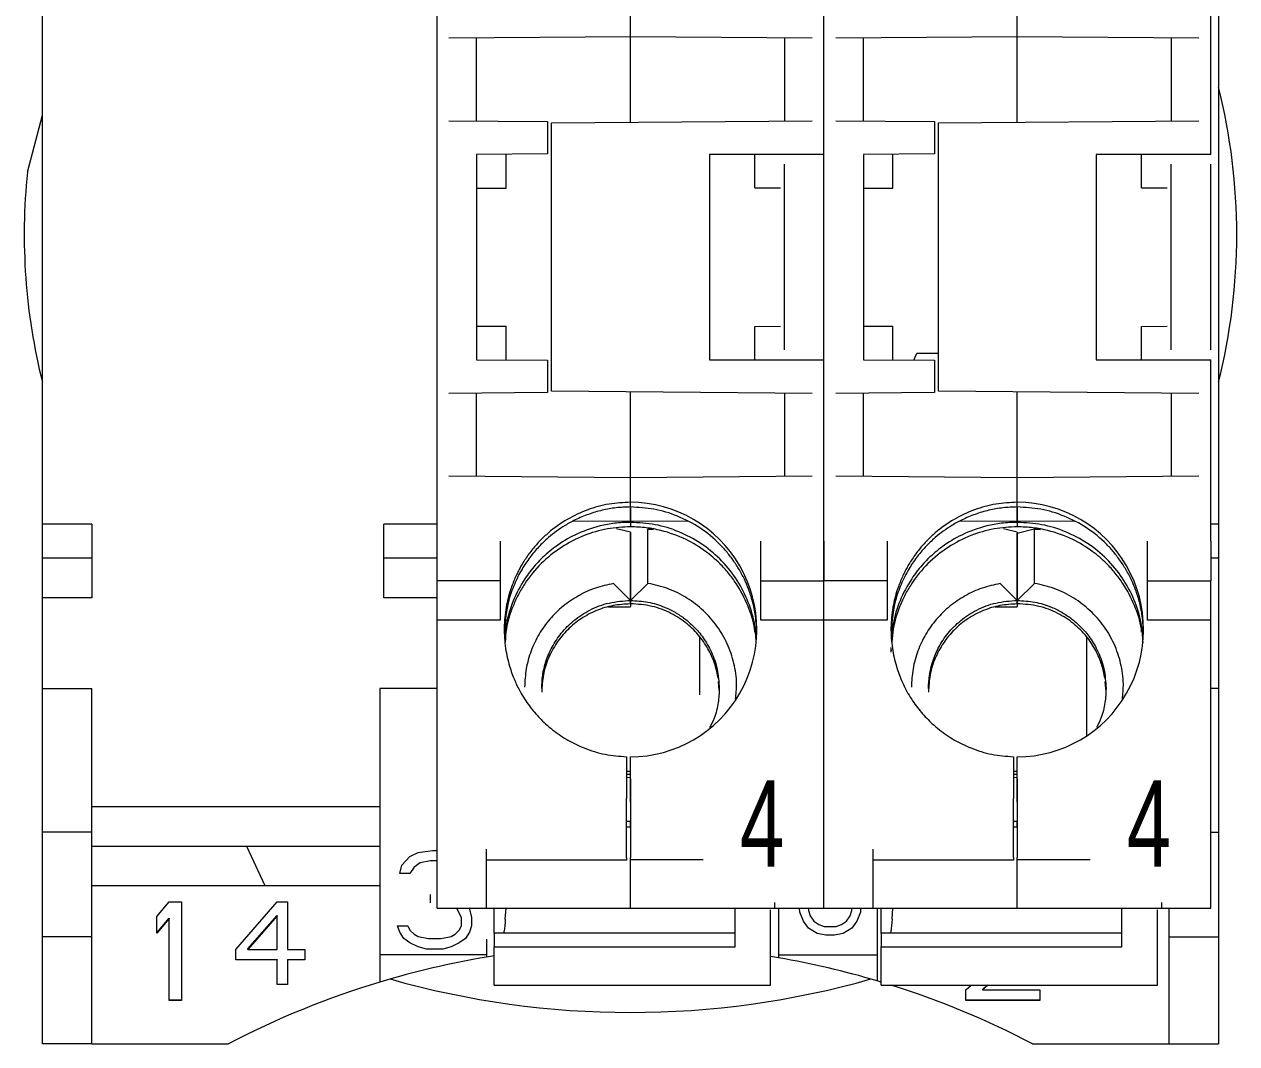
# Model space of a CAD drawing. Header units: millimetres. Extents: x 7 to 413, y 10 to 287.
# Drawn here: x 225.09 to 255.81, y 50.55 to 76.38 of the extents above; entities that cross this region are included whole.
import ezdxf
from ezdxf.enums import TextEntityAlignment as Align

# ---------------------------------------------------------------- set-up
doc = ezdxf.new("R2010")
doc.units = ezdxf.units.MM
doc.layers.add('GR02_Layer1', color=7, linetype='Continuous')
doc.layers.add('図面枠D8M', color=7, linetype='Continuous')
doc.styles.add('HG丸ｺﾞｼｯｸM-PRO', font='')
doc.styles.get('HG丸ｺﾞｼｯｸM-PRO').set_extended_font_data('HG丸ｺﾞｼｯｸM-PRO')

msp = doc.modelspace()

# ---------------------------------------------------------------- linework, layer by layer
at = {"layer": 'GR02_Layer1', "color": 4, "linetype": 'Continuous', "lineweight": 13}
for p, q in [((225.553, 63.711), (225.553, 84.26)), ((255.353, 84.26), (255.353, 63.711)), ((235.553, 63.277), (235.553, 83.691)), ((245.353, 73.077), (245.353, 83.691)), ((245.353, 63.277), (245.353, 83.691)), ((255.153, 73.077), (255.153, 83.691)), ((240.453, 76.061), (240.453, 76.691)), ((250.253, 76.061), (250.253, 76.691)), ((240.453, 76.061), (235.853, 76.021)), ((236.553, 73.927), (236.553, 76.027)), ((245.053, 76.021), (240.453, 76.061)), ((240.453, 73.893), (240.453, 76.061)), ((244.353, 76.027), (244.353, 73.927)), ((250.253, 76.061), (245.653, 76.021)), ((246.353, 73.927), (246.353, 76.027)), ((254.853, 76.021), (250.253, 76.061)), ((250.253, 73.893), (250.253, 76.061)), ((254.153, 76.027), (254.153, 73.927)), ((225.174, 72.629), (225.553, 74.074)), ((235.853, 73.933), (238.353, 73.911)), ((238.353, 73.911), (238.353, 73.093)), ((238.453, 73.876), (245.053, 73.933)), ((238.453, 67.078), (238.453, 73.876)), ((245.653, 73.933), (248.153, 73.911)), ((248.153, 73.911), (248.153, 73.093)), ((248.253, 73.876), (254.853, 73.933)), ((248.253, 67.078), (248.253, 73.876)), ((238.353, 73.093), (236.553, 73.077)), ((236.553, 73.077), (236.553, 67.877)), ((237.303, 72.227), (237.303, 73.084)), ((242.453, 73.077), (242.453, 67.877)), ((245.353, 73.077), (242.453, 73.077)), ((243.603, 72.234), (243.603, 73.077)), ((244.353, 68.127), (244.353, 72.827)), ((248.153, 73.093), (246.353, 73.077)), ((246.353, 73.077), (246.353, 67.877)), ((247.103, 72.227), (247.103, 73.084)), ((252.253, 73.077), (252.253, 67.877)), ((255.153, 73.077), (252.253, 73.077)), ((253.403, 72.234), (253.403, 73.077)), ((254.153, 68.127), (254.153, 72.827)), ((255.153, 68.127), (255.153, 72.827)), ((236.553, 72.227), (237.303, 72.227)), ((243.603, 72.234), (244.253, 72.228)), ((246.353, 72.227), (247.103, 72.227)), ((253.403, 72.234), (254.053, 72.228)), ((236.553, 68.727), (237.303, 68.727)), ((237.303, 67.87), (237.303, 68.727)), ((243.603, 68.72), (244.253, 68.726)), ((243.603, 67.877), (243.603, 68.72)), ((246.353, 68.727), (247.103, 68.727)), ((247.103, 67.87), (247.103, 68.727)), ((253.403, 68.72), (254.053, 68.726)), ((253.403, 67.877), (253.403, 68.72)), ((247.63, 67.866), (247.707, 68.046)), ((247.707, 68.046), (248.253, 68.046)), ((236.553, 67.877), (238.353, 67.861)), ((238.353, 67.861), (238.353, 67.043)), ((242.453, 67.877), (245.353, 67.877)), ((245.353, 63.277), (245.353, 67.877)), ((246.353, 67.877), (248.153, 67.861)), ((248.153, 67.861), (248.153, 67.043)), ((252.253, 67.877), (255.153, 67.877)), ((255.153, 63.277), (255.153, 67.877)), ((238.353, 67.043), (235.853, 67.021)), ((236.553, 64.927), (236.553, 67.027)), ((245.053, 67.021), (238.453, 67.078)), ((240.453, 64.893), (240.453, 67.061)), ((244.353, 67.027), (244.353, 64.927)), ((248.153, 67.043), (245.653, 67.021)), ((246.353, 64.927), (246.353, 67.027)), ((254.853, 67.021), (248.253, 67.078)), ((250.253, 64.893), (250.253, 67.061)), ((254.153, 67.027), (254.153, 64.927)), ((235.853, 64.933), (240.453, 64.893)), ((240.453, 64.893), (245.053, 64.933)), ((240.453, 64.263), (240.453, 64.893)), ((245.653, 64.933), (250.253, 64.893)), ((250.253, 64.893), (254.853, 64.933)), ((250.253, 64.263), (250.253, 64.893)), ((240.453, 64.145), (240.453, 64.263)), ((250.253, 64.145), (250.253, 64.263)), ((250.253, 64.179), (250.253, 64.233)), ((240.453, 63.79), (240.453, 64.178)), ((240.453, 64.145), (240.453, 63.79)), ((250.253, 63.79), (250.253, 64.178)), ((250.253, 64.145), (250.253, 63.79)), ((226.803, 63.711), (225.553, 63.711)), ((225.553, 62.845), (225.553, 63.711)), ((226.803, 63.711), (226.803, 62.845)), ((235.553, 63.711), (234.203, 63.711)), ((234.203, 62.845), (234.203, 63.711)), ((240.453, 63.79), (238.982, 63.779)), ((240.453, 63.507), (240.101, 63.594)), ((241.895, 63.779), (240.453, 63.79)), ((240.453, 63.79), (240.453, 63.756)), ((240.453, 63.756), (240.453, 63.643)), ((250.253, 63.79), (248.782, 63.779)), ((250.253, 63.507), (249.901, 63.594)), ((251.695, 63.779), (250.253, 63.79)), ((250.253, 63.79), (250.253, 63.756)), ((250.253, 63.756), (250.253, 63.643)), ((255.353, 63.711), (255.153, 63.711)), ((255.353, 63.711), (255.353, 62.845)), ((240.453, 63.507), (240.453, 61.777)), ((240.453, 61.777), (240.453, 63.48)), ((240.893, 63.585), (240.884, 63.591)), ((240.893, 63.585), (241.038, 63.583)), ((240.893, 62.209), (240.893, 63.585)), ((250.253, 63.48), (250.684, 63.591)), ((250.253, 63.507), (250.253, 61.777)), ((250.253, 61.777), (250.253, 63.48)), ((250.693, 63.585), (250.684, 63.591)), ((250.693, 63.585), (250.838, 63.583)), ((250.693, 62.209), (250.693, 63.585)), ((226.803, 62.845), (225.553, 62.845)), ((225.553, 61.845), (225.553, 62.845)), ((226.803, 62.845), (226.803, 61.845)), ((234.203, 61.845), (234.203, 62.845)), ((235.553, 62.845), (234.203, 62.845)), ((255.353, 62.845), (255.153, 62.845)), ((255.353, 62.845), (255.353, 61.845)), ((235.553, 61.277), (235.553, 62.277)), ((237.153, 62.277), (235.553, 62.277)), ((237.153, 62.277), (237.153, 61.277)), ((240.453, 61.777), (240.02, 62.203)), ((240.893, 62.209), (240.453, 61.777)), ((243.753, 62.277), (245.353, 62.277)), ((243.753, 61.277), (243.753, 62.277)), ((245.353, 61.277), (245.353, 62.277)), ((246.953, 62.277), (245.353, 62.277)), ((246.953, 62.277), (246.953, 61.277)), ((250.253, 61.777), (249.82, 62.203)), ((250.693, 62.209), (250.253, 61.777)), ((253.553, 62.277), (255.153, 62.277)), ((253.553, 61.277), (253.553, 62.277)), ((255.153, 61.277), (255.153, 62.277)), ((226.803, 61.845), (225.553, 61.845)), ((225.553, 59.545), (225.553, 61.845)), ((235.553, 61.845), (234.203, 61.845)), ((240.453, 61.694), (240.453, 61.777)), ((240.453, 61.777), (240.453, 61.69)), ((250.253, 61.694), (250.253, 61.777)), ((250.253, 61.777), (250.253, 61.69)), ((255.353, 61.845), (255.353, 59.545)), ((239.896, 61.612), (240.453, 61.616)), ((240.453, 61.724), (240.453, 61.627)), ((240.453, 61.616), (240.453, 61.627)), ((249.696, 61.612), (250.253, 61.616)), ((250.253, 61.724), (250.253, 61.627)), ((250.253, 61.616), (250.253, 61.627)), ((235.553, 55.477), (235.553, 61.277)), ((237.153, 61.277), (235.553, 61.277)), ((245.353, 61.277), (243.753, 61.277)), ((245.353, 55.477), (245.353, 61.277)), ((246.953, 61.277), (245.353, 61.277)), ((255.153, 61.277), (253.553, 61.277)), ((255.153, 55.477), (255.153, 61.277)), ((242.203, 60.863), (242.203, 59.387)), ((252.003, 60.863), (252.003, 58.34)), ((247.053, 60.584), (247.053, 60.463)), ((247.059, 60.524), (247.053, 60.463)), ((242.7, 59.504), (242.683, 59.726)), ((252.503, 59.459), (252.483, 59.726)), ((225.553, 59.545), (226.803, 59.545)), ((225.553, 55.904), (225.553, 59.545)), ((226.803, 55.904), (226.803, 59.545)), ((235.553, 59.545), (234.103, 59.545)), ((234.103, 59.545), (234.103, 56.181)), ((255.353, 59.545), (255.153, 59.545)), ((255.353, 59.545), (255.353, 55.904)), ((240.353, 57.817), (240.353, 56.757)), ((240.453, 56.757), (240.453, 57.815)), ((250.153, 57.817), (250.153, 56.757)), ((250.253, 56.757), (250.253, 57.815)), ((240.353, 57.45), (240.453, 57.449)), ((250.153, 57.45), (250.253, 57.449)), ((240.453, 57.37), (240.353, 57.371)), ((240.353, 57.299), (240.453, 57.29)), ((250.253, 57.37), (250.153, 57.371)), ((250.153, 57.299), (250.253, 57.29)), ((234.103, 56.545), (226.803, 56.545)), ((240.353, 55.262), (240.353, 56.757)), ((240.453, 56.757), (240.453, 55.262)), ((250.153, 55.262), (250.153, 56.757)), ((250.253, 56.757), (250.253, 55.262)), ((234.103, 56.181), (234.103, 55.545)), ((240.453, 56.174), (240.353, 56.175)), ((240.353, 56.043), (240.453, 56.043)), ((240.453, 56.043), (240.453, 56.178)), ((250.253, 56.174), (250.153, 56.175)), ((250.153, 56.043), (250.253, 56.043)), ((250.253, 56.043), (250.253, 56.178)), ((226.803, 55.904), (225.553, 55.904)), ((225.553, 53.257), (225.553, 55.904)), ((226.803, 53.257), (226.803, 55.904)), ((255.153, 55.904), (255.353, 55.904)), ((255.353, 55.904), (255.353, 53.257)), ((234.103, 55.545), (226.803, 55.545)), ((231.199, 54.545), (230.732, 55.545)), ((234.103, 55.545), (234.103, 52.795)), ((234.866, 55.286), (235.074, 55.392)), ((235.074, 55.392), (235.439, 55.445)), ((235.439, 55.445), (235.543, 55.445)), ((236.803, 53.977), (236.803, 55.477)), ((245.353, 53.977), (245.353, 55.477)), ((246.603, 53.977), (246.603, 55.477)), ((255.153, 53.977), (255.153, 55.477)), ((234.605, 54.86), (234.657, 55.073)), ((234.657, 55.073), (234.866, 55.286)), ((234.97, 55.02), (234.866, 54.86)), ((235.126, 55.126), (234.97, 55.02)), ((235.386, 55.179), (235.126, 55.126)), ((235.553, 55.179), (235.386, 55.179)), ((240.353, 55.195), (236.803, 55.195)), ((240.353, 55.262), (240.353, 55.195)), ((240.453, 55.201), (240.453, 55.262)), ((242.298, 55.201), (240.453, 55.201)), ((240.453, 53.977), (240.453, 55.201)), ((250.153, 55.195), (246.603, 55.195)), ((250.153, 55.262), (250.153, 55.195)), ((250.253, 55.201), (250.253, 55.262)), ((252.098, 55.201), (250.253, 55.201)), ((250.253, 53.977), (250.253, 55.201)), ((234.866, 54.86), (234.605, 54.86)), ((234.103, 54.545), (226.803, 54.545)), ((228.453, 53.769), (228.766, 54.14)), ((228.766, 54.14), (229.078, 54.14)), ((229.078, 54.14), (229.078, 51.644)), ((230.453, 52.936), (231.503, 54.14)), ((231.503, 54.14), (231.766, 54.14)), ((231.766, 54.14), (231.766, 52.936)), ((235.386, 54.116), (235.386, 54.328)), ((244.103, 54.125), (244.103, 53.977)), ((253.903, 54.125), (253.903, 53.977)), ((228.453, 53.344), (228.453, 53.769)), ((230.759, 52.946), (231.503, 53.794)), ((231.503, 53.783), (230.759, 52.936)), ((231.503, 53.794), (231.503, 53.783)), ((231.503, 52.936), (231.503, 53.783)), ((235.553, 53.977), (236.803, 53.977)), ((236.064, 53.956), (236.033, 53.977)), ((236.168, 53.743), (236.064, 53.956)), ((236.362, 53.977), (236.376, 53.956)), ((236.376, 53.956), (236.428, 53.743)), ((236.803, 53.977), (240.453, 53.977)), ((237.003, 53.93), (237.003, 53.977)), ((237.281, 53.704), (237.299, 53.977)), ((240.453, 53.977), (244.103, 53.977)), ((243.103, 53.003), (243.103, 53.977)), ((244.003, 52.029), (244.003, 53.94)), ((244.103, 53.977), (245.353, 53.977)), ((244.203, 53.977), (244.203, 52.795)), ((244.747, 53.876), (244.733, 53.977)), ((244.834, 53.653), (244.747, 53.876)), ((244.966, 53.977), (244.966, 53.921)), ((244.966, 53.921), (245.009, 53.787)), ((245.009, 53.787), (245.097, 53.653)), ((245.353, 53.977), (246.603, 53.977)), ((245.928, 53.653), (246.016, 53.787)), ((246.016, 53.787), (246.059, 53.921)), ((246.059, 53.921), (246.059, 53.977)), ((246.278, 53.876), (246.191, 53.653)), ((246.278, 53.977), (246.278, 53.876)), ((246.603, 53.977), (250.253, 53.977)), ((246.703, 53.977), (246.703, 52.795)), ((246.803, 53.93), (246.803, 53.977)), ((247.081, 53.704), (247.099, 53.977)), ((250.253, 53.977), (253.903, 53.977)), ((252.903, 53.003), (252.903, 53.977)), ((253.803, 52.029), (253.803, 53.94)), ((253.903, 53.977), (255.153, 53.977)), ((254.103, 53.257), (254.103, 53.977)), ((228.453, 53.357), (228.766, 53.729)), ((228.766, 53.715), (228.453, 53.344)), ((228.766, 53.729), (228.766, 53.715)), ((228.766, 51.644), (228.766, 53.715)), ((234.553, 53.53), (234.814, 53.53)), ((234.605, 53.371), (234.553, 53.53)), ((234.814, 53.53), (234.866, 53.424)), ((236.116, 53.424), (236.168, 53.53)), ((236.168, 53.53), (236.168, 53.743)), ((236.428, 53.53), (236.376, 53.371)), ((236.428, 53.743), (236.428, 53.53)), ((244.966, 53.474), (244.834, 53.653)), ((245.184, 53.34), (244.966, 53.474)), ((245.097, 53.653), (245.228, 53.563)), ((245.228, 53.563), (245.359, 53.519)), ((245.359, 53.519), (245.666, 53.519)), ((245.666, 53.519), (245.797, 53.563)), ((245.797, 53.563), (245.928, 53.653)), ((246.059, 53.474), (245.841, 53.34)), ((246.191, 53.653), (246.059, 53.474)), ((225.553, 50.545), (225.553, 53.257)), ((226.803, 53.257), (225.553, 53.257)), ((226.803, 50.545), (226.803, 53.257)), ((234.709, 53.211), (234.605, 53.371)), ((234.866, 53.105), (234.709, 53.211)), ((234.866, 53.424), (234.97, 53.318)), ((234.97, 53.318), (235.074, 53.264)), ((235.074, 53.264), (235.334, 53.211)), ((235.334, 53.211), (235.647, 53.211)), ((235.647, 53.211), (235.907, 53.264)), ((235.907, 53.264), (236.011, 53.318)), ((236.011, 53.318), (236.116, 53.424)), ((236.272, 53.211), (236.116, 53.105)), ((236.376, 53.371), (236.272, 53.211)), ((236.803, 53.194), (236.803, 52.795)), ((237.003, 53.346), (237.003, 53.003)), ((243.103, 53.346), (237.003, 53.346)), ((245.403, 53.295), (245.184, 53.34)), ((245.622, 53.295), (245.403, 53.295)), ((245.841, 53.34), (245.622, 53.295)), ((246.803, 53.346), (246.803, 53.003)), ((252.903, 53.346), (246.803, 53.346)), ((254.103, 53.257), (255.353, 53.257)), ((254.103, 50.545), (254.103, 53.257)), ((255.353, 53.257), (255.353, 50.545)), ((230.453, 52.668), (230.453, 52.936)), ((230.759, 52.936), (230.759, 52.946)), ((230.759, 52.936), (231.503, 52.936)), ((231.766, 52.936), (232.203, 52.936)), ((232.203, 52.936), (232.203, 52.668)), ((235.074, 52.999), (234.866, 53.105)), ((235.282, 52.945), (235.074, 52.999)), ((235.699, 52.945), (235.282, 52.945)), ((235.907, 52.999), (235.699, 52.945)), ((236.116, 53.105), (235.907, 52.999)), ((237.003, 52.029), (237.003, 53.003)), ((237.003, 53.003), (243.103, 53.003)), ((246.803, 52.029), (246.803, 53.003)), ((246.803, 53.003), (252.903, 53.003)), ((230.453, 52.678), (231.503, 52.678)), ((231.503, 52.668), (230.453, 52.668)), ((231.503, 52.678), (231.503, 52.668)), ((231.503, 52.043), (231.503, 52.668)), ((231.766, 52.678), (232.203, 52.678)), ((231.766, 52.678), (231.766, 52.668)), ((231.766, 52.668), (231.766, 52.043)), ((232.203, 52.668), (231.766, 52.668)), ((236.803, 52.795), (234.103, 52.795)), ((234.103, 52.795), (234.103, 52.109)), ((236.803, 52.795), (236.803, 52.74)), ((244.203, 52.795), (246.703, 52.795)), ((244.203, 52.795), (244.203, 52.723)), ((246.703, 52.795), (246.703, 52.139)), ((231.503, 52.054), (231.766, 52.054)), ((231.766, 52.043), (231.503, 52.043)), ((237.003, 52.029), (244.003, 52.029)), ((246.803, 52.029), (253.803, 52.029)), ((248.953, 51.909), (249.085, 52.029)), ((249.504, 52.029), (249.37, 51.909)), ((249.37, 51.923), (249.488, 52.029)), ((249.37, 51.923), (249.37, 51.909)), ((228.766, 51.657), (229.078, 51.657)), ((229.078, 51.644), (228.766, 51.644)), ((248.953, 51.644), (248.953, 51.909)), ((248.953, 51.657), (250.828, 51.657)), ((250.828, 51.644), (248.953, 51.644)), ((249.37, 51.909), (250.828, 51.909)), ((250.828, 51.909), (250.828, 51.644)), ((226.803, 50.545), (225.553, 50.545)), ((226.803, 50.545), (230.267, 50.545)), ((250.639, 50.545), (254.103, 50.545)), ((254.103, 50.545), (255.353, 50.545))]:
    msp.add_line(p, q, dxfattribs=at)
for centre, radius, start, end in [((240.453, 71.045), 15.361, 345.9346, 14.0654), ((240.453, 71.045), 15.361, 174.0836, 194.0654), ((240.453, 31.045), 22, 99.55, 106.7763), ((240.453, 31.045), 22, 99.0223, 99.55), ((240.453, 31.045), 22, 80.1858, 80.7139), ((240.453, 31.045), 22, 73.4955, 80.1858), ((240.453, 31.045), 22, 106.7763, 117.5802), ((240.453, 73.624), 22.286, 254.1437, 285.8563), ((240.453, 31.045), 22, 73.2237, 73.4955), ((240.453, 31.045), 22, 62.4198, 72.5202)]:
    msp.add_arc(centre, radius, start, end, dxfattribs=at)
for centre in [(240.453, 61.039), (250.253, 61.039)]:
    msp.add_ellipse(centre, major_axis=(0, -3.224), ratio=0.992546, start_param=0, end_param=3.141593, dxfattribs=at)
for points, knots in [([(240.453, 64.263), (240.271, 64.254), (239.902, 64.236), (239.359, 64.085), (238.838, 63.843), (238.483, 63.59), (238.268, 63.396), (238.166, 63.295), (238.066, 63.188), (237.97, 63.075), (237.877, 62.954), (237.789, 62.827), (237.712, 62.705), (237.644, 62.586), (237.584, 62.468), (237.524, 62.339), (237.465, 62.197), (237.38, 61.955), (237.287, 61.587), (237.239, 61.085), (237.273, 60.581), (237.373, 60.133), (237.505, 59.77), (237.639, 59.496), (237.767, 59.282), (237.889, 59.106), (238.019, 58.943), (238.155, 58.792), (238.307, 58.644), (238.477, 58.5), (238.666, 58.361), (238.863, 58.238), (239.067, 58.13), (239.377, 57.994), (239.804, 57.861), (240.172, 57.831), (240.353, 57.817)], [0, 0, 0, 0, 0.054744, 0.110752, 0.168046, 0.226647, 0.240731, 0.255092, 0.269731, 0.284648, 0.299844, 0.315317, 0.33107, 0.343269, 0.356512, 0.370797, 0.386125, 0.402496, 0.447955, 0.499917, 0.553177, 0.599072, 0.637597, 0.668748, 0.690797, 0.712265, 0.733152, 0.753458, 0.773186, 0.796905, 0.820393, 0.843651, 0.86668, 0.88948, 0.945434, 1, 1, 1, 1]), ([(240.453, 63.974), (240.453, 64.008), (240.453, 64.074), (240.453, 64.166), (240.453, 64.211), (240.453, 64.233)], [0, 0, 0, 0, 0.3480498, 0.6869838, 1, 1, 1, 1]), ([(250.253, 64.263), (250.071, 64.254), (249.702, 64.236), (249.159, 64.085), (248.638, 63.843), (248.283, 63.59), (248.068, 63.396), (247.966, 63.295), (247.866, 63.188), (247.77, 63.075), (247.677, 62.954), (247.589, 62.827), (247.512, 62.705), (247.444, 62.586), (247.384, 62.468), (247.324, 62.339), (247.265, 62.197), (247.18, 61.955), (247.087, 61.587), (247.039, 61.085), (247.073, 60.581), (247.173, 60.133), (247.305, 59.77), (247.439, 59.496), (247.567, 59.282), (247.689, 59.106), (247.819, 58.943), (247.955, 58.792), (248.107, 58.644), (248.277, 58.5), (248.466, 58.361), (248.663, 58.238), (248.867, 58.13), (249.177, 57.994), (249.604, 57.861), (249.972, 57.831), (250.153, 57.817)], [0, 0, 0, 0, 0.054744, 0.110752, 0.168046, 0.226647, 0.240731, 0.255092, 0.269731, 0.284648, 0.299844, 0.315317, 0.33107, 0.343269, 0.356512, 0.370797, 0.386125, 0.402496, 0.447955, 0.499917, 0.553177, 0.599072, 0.637597, 0.668748, 0.690797, 0.712265, 0.733152, 0.753458, 0.773186, 0.796905, 0.820393, 0.843651, 0.86668, 0.88948, 0.945434, 1, 1, 1, 1]), ([(240.453, 64.145), (240.392, 64.143), (240.271, 64.141), (240.09, 64.125), (239.911, 64.099), (239.734, 64.063), (239.558, 64.017), (239.329, 63.942), (239.071, 63.833), (238.804, 63.686), (238.577, 63.535), (238.349, 63.354), (238.119, 63.133), (237.895, 62.866), (237.685, 62.552), (237.502, 62.188), (237.316, 61.668), (237.281, 61.265), (237.259, 61.006)], [0, 0, 0, 0, 0.036797, 0.073369, 0.109835, 0.146315, 0.182931, 0.219801, 0.292401, 0.351872, 0.404548, 0.457437, 0.527636, 0.597524, 0.667926, 0.755851, 0.843952, 1, 1, 1, 1]), ([(243.653, 60.917), (243.647, 61.073), (243.635, 61.357), (243.564, 61.688), (243.5, 61.906), (243.455, 62.037), (243.412, 62.147), (243.343, 62.308), (243.236, 62.518), (243.077, 62.77), (242.905, 62.996), (242.633, 63.295), (242.225, 63.63), (241.655, 63.928), (241.058, 64.111), (240.652, 64.133), (240.453, 64.145)], [0, 0, 0, 0, 0.092861, 0.168881, 0.20058, 0.228061, 0.251323, 0.270367, 0.332356, 0.391423, 0.447569, 0.500794, 0.632021, 0.758929, 0.88157, 1, 1, 1, 1]), ([(250.253, 64.145), (250.192, 64.143), (250.071, 64.141), (249.89, 64.125), (249.711, 64.099), (249.534, 64.063), (249.358, 64.017), (249.129, 63.942), (248.871, 63.833), (248.604, 63.686), (248.377, 63.535), (248.149, 63.354), (247.919, 63.133), (247.695, 62.866), (247.485, 62.552), (247.302, 62.188), (247.116, 61.668), (247.081, 61.265), (247.059, 61.006)], [0, 0, 0, 0, 0.036797, 0.073369, 0.109835, 0.146315, 0.182931, 0.219801, 0.292401, 0.351872, 0.404548, 0.457437, 0.527636, 0.597524, 0.667926, 0.755851, 0.843952, 1, 1, 1, 1]), ([(253.453, 60.917), (253.447, 61.073), (253.435, 61.357), (253.364, 61.688), (253.3, 61.906), (253.255, 62.037), (253.212, 62.147), (253.143, 62.308), (253.036, 62.518), (252.877, 62.77), (252.705, 62.996), (252.433, 63.295), (252.025, 63.63), (251.455, 63.928), (250.858, 64.111), (250.452, 64.133), (250.253, 64.145)], [0, 0, 0, 0, 0.092861, 0.168881, 0.20058, 0.228061, 0.251323, 0.270367, 0.332356, 0.391423, 0.447569, 0.500794, 0.632021, 0.758929, 0.88157, 1, 1, 1, 1]), ([(250.253, 63.974), (250.253, 64.008), (250.253, 64.068), (250.253, 64.121), (250.253, 64.145)], [0, 0, 0, 0, 0.5676148, 1, 1, 1, 1]), ([(240.453, 63.756), (240.319, 63.752), (240.06, 63.743), (239.583, 63.652), (239.067, 63.468), (238.571, 63.169), (238.247, 62.893), (238.039, 62.671), (237.902, 62.504), (237.695, 62.215), (237.47, 61.78), (237.302, 61.256), (237.281, 60.923), (237.273, 60.794)], [0, 0, 0, 0, 0.083437, 0.1617, 0.302502, 0.422668, 0.522171, 0.567864, 0.613169, 0.658085, 0.79031, 0.919054, 1, 1, 1, 1]), ([(240.453, 63.643), (240.258, 63.632), (239.856, 63.61), (239.259, 63.434), (238.687, 63.138), (238.174, 62.726), (237.827, 62.301), (237.606, 61.927), (237.436, 61.55), (237.305, 61.147), (237.285, 60.836), (237.278, 60.724)], [0, 0, 0, 0, 0.123117, 0.253322, 0.389089, 0.527684, 0.666328, 0.734321, 0.802266, 0.928946, 1, 1, 1, 1]), ([(243.64, 60.712), (243.63, 60.877), (243.608, 61.25), (243.425, 61.807), (243.132, 62.36), (242.73, 62.842), (242.244, 63.241), (241.686, 63.532), (241.082, 63.722), (240.663, 63.745), (240.453, 63.756)], [0, 0, 0, 0, 0.1016858, 0.2302507, 0.3583386, 0.4866524, 0.614852, 0.7430515, 0.8715515, 1, 1, 1, 1]), ([(243.604, 60.976), (243.602, 61.003), (243.582, 61.235), (243.432, 61.659), (243.22, 62.079), (243.037, 62.34), (242.937, 62.468), (242.83, 62.592), (242.645, 62.786), (242.336, 63.051), (241.84, 63.351), (241.325, 63.536), (240.847, 63.628), (240.587, 63.638), (240.453, 63.643)], [0, 0, 0, 0, 0.018417, 0.155853, 0.297096, 0.333059, 0.369261, 0.405702, 0.442382, 0.548425, 0.676678, 0.827108, 0.910774, 1, 1, 1, 1]), ([(250.253, 63.756), (250.119, 63.752), (249.86, 63.743), (249.383, 63.652), (248.867, 63.468), (248.371, 63.169), (248.047, 62.893), (247.839, 62.671), (247.702, 62.504), (247.495, 62.215), (247.27, 61.78), (247.102, 61.256), (247.081, 60.923), (247.073, 60.794)], [0, 0, 0, 0, 0.083437, 0.1617, 0.302502, 0.422668, 0.522171, 0.567864, 0.613169, 0.658085, 0.79031, 0.919054, 1, 1, 1, 1]), ([(250.253, 63.643), (250.058, 63.632), (249.656, 63.61), (249.059, 63.434), (248.487, 63.138), (247.974, 62.726), (247.627, 62.301), (247.406, 61.927), (247.236, 61.55), (247.105, 61.147), (247.085, 60.836), (247.078, 60.724)], [0, 0, 0, 0, 0.1231175, 0.2533216, 0.3890887, 0.5276838, 0.6663284, 0.734321, 0.8022658, 0.9289457, 1, 1, 1, 1]), ([(253.44, 60.712), (253.43, 60.877), (253.408, 61.25), (253.225, 61.807), (252.932, 62.36), (252.53, 62.842), (252.044, 63.241), (251.486, 63.532), (250.882, 63.722), (250.463, 63.745), (250.253, 63.756)], [0, 0, 0, 0, 0.1016858, 0.2302507, 0.3583386, 0.4866524, 0.614852, 0.7430515, 0.8715515, 1, 1, 1, 1]), ([(253.404, 60.976), (253.402, 61.003), (253.382, 61.235), (253.232, 61.659), (253.02, 62.079), (252.837, 62.34), (252.737, 62.468), (252.63, 62.592), (252.445, 62.786), (252.136, 63.051), (251.64, 63.351), (251.125, 63.536), (250.647, 63.628), (250.387, 63.638), (250.253, 63.643)], [0, 0, 0, 0, 0.018417, 0.155853, 0.297096, 0.333059, 0.369261, 0.405702, 0.442382, 0.548425, 0.676678, 0.827108, 0.910774, 1, 1, 1, 1]), ([(240.453, 62.487), (240.453, 62.569), (240.453, 62.733), (240.453, 62.929), (240.453, 63.027)], [0, 0, 0, 0, 0.5, 1, 1, 1, 1]), ([(250.253, 62.487), (250.253, 62.569), (250.253, 62.733), (250.253, 62.929), (250.253, 63.027)], [0, 0, 0, 0, 0.5, 1, 1, 1, 1]), ([(240.02, 62.203), (239.866, 62.17), (239.557, 62.105), (239.126, 61.905), (238.735, 61.641), (238.399, 61.31), (238.124, 60.928), (237.924, 60.502), (237.794, 60.048), (237.778, 59.734), (237.77, 59.578)], [0, 0, 0, 0, 0.125135, 0.250565, 0.37514, 0.499999, 0.624713, 0.749434, 0.874782, 1, 1, 1, 1]), ([(243.116, 59.273), (243.129, 59.405), (243.16, 59.709), (243.086, 60.187), (242.922, 60.682), (242.658, 61.134), (242.311, 61.529), (241.892, 61.851), (241.414, 62.094), (241.067, 62.171), (240.893, 62.209)], [0, 0, 0, 0, 0.097614, 0.226002, 0.353842, 0.481663, 0.609817, 0.739319, 0.869498, 1, 1, 1, 1]), ([(249.82, 62.203), (249.666, 62.17), (249.357, 62.105), (248.926, 61.905), (248.535, 61.641), (248.199, 61.31), (247.924, 60.928), (247.724, 60.502), (247.594, 60.048), (247.578, 59.734), (247.57, 59.578)], [0, 0, 0, 0, 0.125135, 0.250565, 0.37514, 0.499999, 0.624713, 0.749434, 0.874782, 1, 1, 1, 1]), ([(252.916, 59.273), (252.929, 59.405), (252.96, 59.709), (252.886, 60.187), (252.722, 60.682), (252.458, 61.134), (252.111, 61.529), (251.692, 61.851), (251.214, 62.094), (250.867, 62.171), (250.693, 62.209)], [0, 0, 0, 0, 0.097614, 0.226002, 0.353842, 0.481663, 0.609817, 0.739319, 0.869498, 1, 1, 1, 1]), ([(238.203, 59.547), (238.208, 59.658), (238.218, 59.889), (238.305, 60.244), (238.459, 60.607), (238.695, 60.962), (239.017, 61.287), (239.427, 61.552), (239.915, 61.74), (240.27, 61.765), (240.453, 61.777)], [0, 0, 0, 0, 0.094914, 0.198434, 0.310556, 0.431274, 0.560584, 0.698479, 0.844953, 1, 1, 1, 1]), ([(240.453, 61.777), (240.601, 61.769), (240.897, 61.753), (241.276, 61.634), (241.585, 61.483), (241.831, 61.319), (242.075, 61.106), (242.311, 60.828), (242.519, 60.464), (242.672, 60.029), (242.692, 59.712), (242.703, 59.547)], [0, 0, 0, 0, 0.125448, 0.250897, 0.334605, 0.418312, 0.50202, 0.609744, 0.728655, 0.858743, 1, 1, 1, 1]), ([(248.003, 59.547), (248.008, 59.658), (248.018, 59.889), (248.105, 60.244), (248.259, 60.607), (248.495, 60.962), (248.817, 61.287), (249.227, 61.552), (249.715, 61.74), (250.07, 61.765), (250.253, 61.777)], [0, 0, 0, 0, 0.094914, 0.198434, 0.310556, 0.431274, 0.560584, 0.698479, 0.844953, 1, 1, 1, 1]), ([(250.253, 61.777), (250.401, 61.769), (250.697, 61.753), (251.076, 61.634), (251.385, 61.483), (251.631, 61.319), (251.875, 61.106), (252.111, 60.828), (252.319, 60.464), (252.472, 60.029), (252.492, 59.712), (252.503, 59.547)], [0, 0, 0, 0, 0.1254484, 0.2508969, 0.3346045, 0.4183122, 0.5020199, 0.609744, 0.7286546, 0.8587431, 1, 1, 1, 1]), ([(242.673, 59.811), (242.651, 59.923), (242.602, 60.164), (242.445, 60.521), (242.211, 60.877), (241.888, 61.202), (241.478, 61.468), (240.991, 61.656), (240.636, 61.681), (240.453, 61.694)], [0, 0, 0, 0, 0.109056, 0.233888, 0.368192, 0.511962, 0.665191, 0.827873, 1, 1, 1, 1]), ([(252.473, 59.811), (252.451, 59.923), (252.402, 60.164), (252.245, 60.521), (252.011, 60.877), (251.688, 61.202), (251.278, 61.468), (250.791, 61.656), (250.436, 61.681), (250.253, 61.694)], [0, 0, 0, 0, 0.109056, 0.233888, 0.368192, 0.511962, 0.665191, 0.827873, 1, 1, 1, 1]), ([(242.703, 59.547), (242.697, 59.427), (242.684, 59.171), (242.601, 58.832), (242.497, 58.632), (242.456, 58.554)], [0, 0, 0, 0, 0.347974, 0.745822, 1, 1, 1, 1]), ([(252.503, 59.547), (252.497, 59.427), (252.484, 59.171), (252.401, 58.832), (252.297, 58.632), (252.256, 58.554)], [0, 0, 0, 0, 0.347974, 0.745822, 1, 1, 1, 1]), ([(240.453, 56.667), (240.453, 56.752), (240.453, 56.882), (240.453, 57.09), (240.453, 57.199), (240.453, 57.257)], [0, 0, 0, 0, 0.478095, 0.723757, 1, 1, 1, 1]), ([(250.253, 56.667), (250.253, 56.752), (250.253, 56.882), (250.253, 57.09), (250.253, 57.199), (250.253, 57.257)], [0, 0, 0, 0, 0.478095, 0.723757, 1, 1, 1, 1]), ([(237.003, 53.346), (237.003, 53.367), (237.003, 53.409), (237.003, 53.552), (237.003, 53.73), (237.003, 53.865), (237.003, 53.93)], [0, 0, 0, 0, 0.249302, 0.500163, 0.757231, 1, 1, 1, 1]), ([(246.803, 53.346), (246.803, 53.367), (246.803, 53.409), (246.803, 53.552), (246.803, 53.73), (246.803, 53.865), (246.803, 53.93)], [0, 0, 0, 0, 0.249302, 0.500163, 0.757231, 1, 1, 1, 1]), ([(237.281, 53.704), (237.274, 53.592), (237.265, 53.466), (237.242, 53.358), (237.239, 53.346)], [0, 0, 0, 0, 0.887121, 1, 1, 1, 1]), ([(247.081, 53.704), (247.074, 53.592), (247.065, 53.466), (247.042, 53.358), (247.039, 53.346)], [0, 0, 0, 0, 0.887121, 1, 1, 1, 1])]:
    msp.add_open_spline(points, degree=3, knots=knots, dxfattribs=at)
for points in [[(235.553, 62.277), (235.553, 62.292), (235.553, 62.322), (235.553, 62.553), (235.553, 62.884), (235.553, 63.146), (235.553, 63.277)], [(237.153, 63.277), (237.153, 63.146), (237.153, 62.884), (237.153, 62.553), (237.153, 62.322), (237.153, 62.292), (237.153, 62.277)], [(243.753, 62.57), (243.753, 62.619), (243.753, 62.717), (243.753, 62.892), (243.753, 63.081), (243.753, 63.212), (243.753, 63.277)], [(245.353, 63.277), (245.353, 63.212), (245.353, 63.081), (245.353, 62.892), (245.353, 62.717), (245.353, 62.619), (245.353, 62.57)], [(245.353, 62.277), (245.353, 62.292), (245.353, 62.322), (245.353, 62.553), (245.353, 62.884), (245.353, 63.146), (245.353, 63.277)], [(246.953, 63.277), (246.953, 63.146), (246.953, 62.884), (246.953, 62.553), (246.953, 62.322), (246.953, 62.292), (246.953, 62.277)], [(253.553, 62.57), (253.553, 62.619), (253.553, 62.717), (253.553, 62.892), (253.553, 63.081), (253.553, 63.212), (253.553, 63.277)], [(255.153, 63.277), (255.153, 63.212), (255.153, 63.081), (255.153, 62.892), (255.153, 62.717), (255.153, 62.619), (255.153, 62.57)], [(243.753, 62.277), (243.753, 62.281), (243.753, 62.288), (243.753, 62.348), (243.753, 62.439), (243.753, 62.526), (243.753, 62.57)], [(245.353, 62.57), (245.353, 62.526), (245.353, 62.439), (245.353, 62.348), (245.353, 62.288), (245.353, 62.281), (245.353, 62.277)], [(253.553, 62.277), (253.553, 62.281), (253.553, 62.288), (253.553, 62.348), (253.553, 62.439), (253.553, 62.526), (253.553, 62.57)], [(255.153, 62.57), (255.153, 62.526), (255.153, 62.439), (255.153, 62.348), (255.153, 62.288), (255.153, 62.281), (255.153, 62.277)], [(240.453, 61.69), (240.306, 61.682), (240.011, 61.665), (239.587, 61.532), (239.195, 61.326), (238.852, 61.046), (238.57, 60.706), (238.362, 60.317), (238.228, 59.895), (238.212, 59.603), (238.203, 59.457)], [(250.253, 61.69), (250.106, 61.682), (249.811, 61.665), (249.387, 61.532), (248.995, 61.326), (248.652, 61.046), (248.37, 60.706), (248.162, 60.317), (248.028, 59.895), (248.012, 59.603), (248.003, 59.457)], [(240.453, 57.257), (240.453, 57.204), (240.454, 57.1), (240.454, 56.944), (240.454, 56.796), (240.453, 56.71), (240.453, 56.667)], [(250.253, 57.257), (250.253, 57.204), (250.254, 57.1), (250.254, 56.944), (250.254, 56.796), (250.253, 56.71), (250.253, 56.667)], [(235.553, 53.977), (235.553, 53.983), (235.553, 53.994), (235.553, 54.083), (235.553, 54.222), (235.553, 54.41), (235.553, 54.638), (235.553, 54.899), (235.553, 55.182), (235.553, 55.379), (235.553, 55.477)], [(245.353, 53.977), (245.353, 53.983), (245.353, 53.994), (245.353, 54.083), (245.353, 54.222), (245.353, 54.41), (245.353, 54.638), (245.353, 54.899), (245.353, 55.182), (245.353, 55.379), (245.353, 55.477)]]:
    msp.add_open_spline(points, degree=3, dxfattribs=at)

# ---------------------------------------------------------------- texts
at = {"layer": '図面枠D8M', "color": 3, "linetype": 'Continuous', "lineweight": 35, "style": 'HG丸ｺﾞｼｯｸM-PRO', "width": 0.691275}
for p in [(243.788, 56.125), (253.588, 56.125)]:
    msp.add_text('4', height=2.182, dxfattribs=at).set_placement(p, align=Align.MIDDLE_CENTER)

doc.saveas('drawing.dxf')
